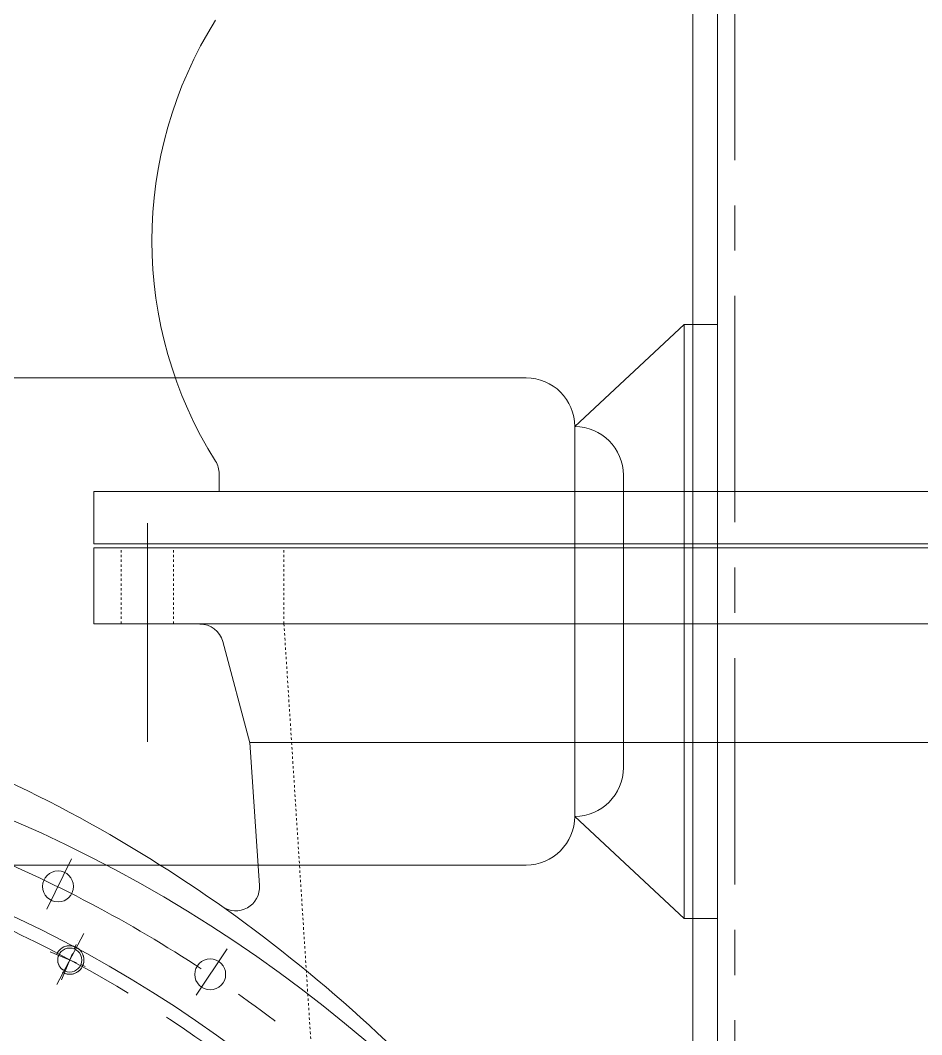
# Model space of a CAD drawing. Header units: inches. Extents: x 0 to 26418, y 0 to 20128.
# Drawn here: x 4297.5 to 4677, y 4421.6 to 4848.4 of the extents above; entities that cross this region are included whole.
import ezdxf

# ---------------------------------------------------------------- set-up
doc = ezdxf.new("R2010")
doc.units = ezdxf.units.IN
doc.header["$MEASUREMENT"] = 0
for name, pattern in [('ACAD_ISO02W100', [15, 12, -3]), ('CENTER', [50.8, 31.75, -6.35, 6.35, -6.35]), ('点画线', [18, 12, -2, 2, -2]), ('虚线', [2, 1, -1])]:
    doc.linetypes.add(name, pattern=pattern)
for name, color, linetype, lineweight in [('CAXA1', 5, 'CENTER', 5), ('中心线层', 5, 'CENTER', 5), ('细实线层', 7, 'Continuous', 5), ('虚线层', 6, 'ACAD_ISO02W100', 5)]:
    doc.layers.add(name, color=color, linetype=linetype, lineweight=lineweight)

msp = doc.modelspace()

# ---------------------------------------------------------------- linework, layer by layer
at = {"color": 7, "lineweight": 5}
for p, q in [((4591.02, 5109.08), (4591.02, 4109.08)), ((4580.59, 4134.48), (4580.59, 5036.75)), ((4577.02, 4720.48), (4530.93, 4677.48)), ((4591.02, 4720.48), (4577.02, 4720.48)), ((4577.02, 4470.48), (4577.02, 4720.48)), ((4510.43, 4697.98), (4281.12, 4697.98)), ((4530.93, 4513.48), (4530.93, 4677.48)), ((4381.23, 4657.59), (4381.23, 4650.18)), ((4551.43, 4533.98), (4551.43, 4656.98)), ((4868.51, 4650.18), (4328.51, 4650.18)), ((4328.51, 4650.18), (4328.51, 4628.18)), ((4868.51, 4628.18), (4328.51, 4628.18)), ((4328.51, 4626.52), (4868.51, 4626.52)), ((4328.51, 4594.52), (4328.51, 4626.52)), ((4328.51, 4626.52), (4868.51, 4626.52)), ((4328.51, 4594.52), (4868.51, 4594.52)), ((4394.16, 4544.41), (4382.75, 4587)), ((4398.19, 4484.39), (4394.16, 4544.52)), ((4394.16, 4544.52), (4802.45, 4544.52)), ((4577.02, 4470.48), (4530.93, 4513.48)), ((4510.43, 4492.98), (4281.12, 4492.98)), ((4591.02, 4470.48), (4577.02, 4470.48)), ((4313.57, 4456.68), (4313.39, 4456.42)), ((4313.77, 4456.92), (4313.57, 4456.68)), ((4313.98, 4457.15), (4313.77, 4456.92)), ((4314.2, 4457.38), (4313.98, 4457.15)), ((4314.44, 4457.59), (4314.2, 4457.38)), ((4314.68, 4457.78), (4314.44, 4457.59)), ((4314.93, 4457.97), (4314.68, 4457.78)), ((4315.2, 4458.14), (4314.93, 4457.97)), ((4315.47, 4458.3), (4315.2, 4458.14)), ((4315.75, 4458.44), (4315.47, 4458.3)), ((4316.04, 4458.57), (4315.75, 4458.44)), ((4316.33, 4458.68), (4316.04, 4458.57)), ((4316.63, 4458.78), (4316.33, 4458.68)), ((4316.93, 4458.86), (4316.63, 4458.78)), ((4317.24, 4458.92), (4316.93, 4458.86)), ((4317.55, 4458.97), (4317.24, 4458.92)), ((4317.86, 4459.01), (4317.55, 4458.97)), ((4318.18, 4459.02), (4317.86, 4459.01)), ((4318.49, 4459.02), (4318.18, 4459.02)), ((4318.8, 4459.01), (4318.49, 4459.02)), ((4319.12, 4458.97), (4318.8, 4459.01)), ((4319.43, 4458.92), (4319.12, 4458.97)), ((4319.73, 4458.86), (4319.43, 4458.92)), ((4320.04, 4458.78), (4319.73, 4458.86)), ((4320.34, 4458.68), (4320.04, 4458.78)), ((4320.63, 4458.57), (4320.34, 4458.68)), ((4320.92, 4458.44), (4320.63, 4458.57)), ((4321.2, 4458.3), (4320.92, 4458.44)), ((4321.47, 4458.14), (4321.2, 4458.3)), ((4321.73, 4457.97), (4321.47, 4458.14)), ((4321.99, 4457.78), (4321.73, 4457.97)), ((4322.23, 4457.59), (4321.99, 4457.78)), ((4322.46, 4457.38), (4322.23, 4457.59)), ((4322.68, 4457.15), (4322.46, 4457.38)), ((4322.89, 4456.92), (4322.68, 4457.15)), ((4323.09, 4456.68), (4322.89, 4456.92)), ((4323.28, 4456.42), (4323.09, 4456.68)), ((4312.92, 4455.61), (4312.79, 4455.32)), ((4312.79, 4455.32), (4312.79, 4455.32)), ((4312.79, 4455.32), (4313.66, 4454.96)), ((4313.06, 4455.89), (4312.92, 4455.61)), ((4313.22, 4456.16), (4313.06, 4455.89)), ((4313.39, 4456.42), (4313.22, 4456.16)), ((4313.3, 4453.42), (4313.28, 4453.16)), ((4313.28, 4453.16), (4313.28, 4452.89)), ((4313.28, 4452.89), (4313.3, 4452.63)), ((4313.32, 4453.68), (4313.3, 4453.42)), ((4313.3, 4452.63), (4313.32, 4452.36)), ((4313.36, 4453.94), (4313.32, 4453.68)), ((4313.32, 4452.36), (4313.36, 4452.1)), ((4313.42, 4454.2), (4313.36, 4453.94)), ((4313.49, 4454.46), (4313.42, 4454.2)), ((4313.57, 4454.71), (4313.49, 4454.46)), ((4313.66, 4454.96), (4313.57, 4454.71)), ((4313.66, 4454.96), (4313.66, 4454.96)), ((4323.45, 4456.16), (4323.28, 4456.42)), ((4323.61, 4455.89), (4323.45, 4456.16)), ((4323.75, 4455.61), (4323.61, 4455.89)), ((4323.88, 4455.32), (4323.75, 4455.61)), ((4323.99, 4455.03), (4323.88, 4455.32)), ((4324.09, 4454.73), (4323.99, 4455.03)), ((4324.17, 4454.42), (4324.09, 4454.73)), ((4324.23, 4454.12), (4324.17, 4454.42)), ((4324.28, 4453.81), (4324.23, 4454.12)), ((4324.23, 4451.93), (4324.28, 4452.24)), ((4324.31, 4453.49), (4324.28, 4453.81)), ((4324.28, 4452.24), (4324.31, 4452.55)), ((4324.33, 4453.18), (4324.31, 4453.49)), ((4324.31, 4452.55), (4324.33, 4452.87)), ((4324.33, 4452.87), (4324.33, 4453.18)), ((4313.36, 4452.1), (4313.42, 4451.84)), ((4313.42, 4451.84), (4313.49, 4451.59)), ((4313.49, 4451.59), (4313.57, 4451.34)), ((4313.57, 4451.34), (4313.66, 4451.09)), ((4313.66, 4451.09), (4313.77, 4450.85)), ((4313.77, 4450.85), (4313.89, 4450.61)), ((4313.89, 4450.61), (4314.02, 4450.38)), ((4314.02, 4450.38), (4314.17, 4450.16)), ((4314.17, 4450.16), (4314.32, 4449.95)), ((4314.32, 4449.95), (4314.49, 4449.74)), ((4314.49, 4449.74), (4314.67, 4449.55)), ((4314.67, 4449.55), (4314.85, 4449.36)), ((4314.85, 4449.36), (4315.05, 4449.18)), ((4315.05, 4449.18), (4315.26, 4449.02)), ((4315.26, 4449.02), (4315.47, 4448.86)), ((4315.47, 4448.86), (4315.69, 4448.72)), ((4315.69, 4448.72), (4315.92, 4448.58)), ((4315.92, 4448.58), (4316.16, 4448.46)), ((4316.4, 4448.36), (4316.04, 4447.48)), ((4316.16, 4448.46), (4316.4, 4448.36)), ((4316.4, 4448.36), (4316.4, 4448.36)), ((4321.2, 4447.75), (4321.47, 4447.91)), ((4321.47, 4447.91), (4321.73, 4448.08)), ((4321.73, 4448.08), (4321.99, 4448.26)), ((4321.99, 4448.26), (4322.23, 4448.46)), ((4322.23, 4448.46), (4322.46, 4448.67)), ((4322.46, 4448.67), (4322.68, 4448.89)), ((4322.68, 4448.89), (4322.89, 4449.13)), ((4322.89, 4449.13), (4323.09, 4449.37)), ((4323.09, 4449.37), (4323.28, 4449.63)), ((4323.28, 4449.63), (4323.45, 4449.89)), ((4323.45, 4449.89), (4323.61, 4450.16)), ((4323.61, 4450.16), (4323.75, 4450.44)), ((4323.75, 4450.44), (4323.88, 4450.73)), ((4323.88, 4450.73), (4323.99, 4451.02)), ((4323.88, 4450.73), (4323.88, 4450.73)), ((4323.99, 4451.02), (4324.09, 4451.32)), ((4324.09, 4451.32), (4324.17, 4451.62)), ((4324.17, 4451.62), (4324.23, 4451.93)), ((4316.04, 4447.48), (4316.04, 4447.48)), ((4316.04, 4447.48), (4316.33, 4447.37)), ((4316.33, 4447.37), (4316.63, 4447.27)), ((4316.63, 4447.27), (4316.93, 4447.19)), ((4316.93, 4447.19), (4317.24, 4447.12)), ((4317.24, 4447.12), (4317.55, 4447.07)), ((4317.55, 4447.07), (4317.86, 4447.04)), ((4317.86, 4447.04), (4318.18, 4447.03)), ((4318.18, 4447.03), (4318.49, 4447.03)), ((4318.49, 4447.03), (4318.8, 4447.04)), ((4318.8, 4447.04), (4319.12, 4447.07)), ((4319.12, 4447.07), (4319.43, 4447.12)), ((4319.43, 4447.12), (4319.73, 4447.19)), ((4319.73, 4447.19), (4320.04, 4447.27)), ((4320.04, 4447.27), (4320.34, 4447.37)), ((4320.34, 4447.37), (4320.63, 4447.48)), ((4320.63, 4447.48), (4320.92, 4447.61)), ((4320.92, 4447.61), (4321.2, 4447.75))]:
    msp.add_line(p, q, dxfattribs=at)
for centre, radius in [((4313.41, 4483.98), 6.5), ((4318.33, 4453.02), 5.05), ((4377.47, 4446.99), 6.5)]:
    msp.add_circle(centre, radius, dxfattribs=at)
for centre, radius, start, end in [((4527.12, 4755.68), 174.19, 147.8211, 212.1789), ((4510.43, 4677.48), 20.5, 0, 90), ((4530.93, 4656.98), 20.5, 0, 90), ((4371.23, 4657.59), 10, 0, 32.1789), ((4373.09, 4584.41), 10, 15, 90), ((4063.78, 3976.79), 582.5, 301.35579, 238.58501), ((4530.93, 4533.98), 20.5, 270, 0), ((4063.25, 3976.79), 546, 303.5084, 236.556), ((4510.43, 4513.48), 20.5, 270, 0), ((4388.22, 4483.72), 10, 234.7508, 3.8417)]:
    msp.add_arc(centre, radius, start, end, dxfattribs=at)
msp.add_open_spline([(4478.58, 4391.59), (4443.49, 4429.16), (4363.33, 4496.48), (4220.7, 4564.04), (4063.25, 4591.2), (3902.94, 4574.79), (3750.86, 4517.6), (3617.58, 4422.13), (3512.8, 4294.15), (3444.25, 4142.25), (3415.61, 3976.34), (3435.07, 3807.87), (3495.96, 3648.67), (3597.19, 3509.91), (3731.64, 3401.31), (3890.72, 3330.93), (4063.7, 3303.42), (4238.96, 3322.51), (4404.48, 3386.32), (4548.54, 3491.77), (4661.39, 3631.55), (4734.59, 3796.86), (4752.87, 3916.58), (4754.54, 3976.52)], degree=3, knots=[0, 0, 0, 0, 6187.666026, 12450.355458, 18783.77638, 25175.55398, 31622.065679, 38124.713595, 44683.237858, 51298.550922, 57973.870728, 64697.019294, 71462.748657, 78273.501796, 85129.278897, 92030.080145, 98977.285843, 105969.701152, 113006.622999, 120087.951186, 127214.495945, 134386.492849, 141603.663266, 141603.663266, 141603.663266, 141603.663266], dxfattribs=at)
at = {"layer": 'CAXA1', "linetype": 'CENTER', "lineweight": 5, "ltscale": 3}
for p, q in [((4598.39, 4332.41), (4598.39, 7076.24)), ((4351.01, 4544.87), (4351.01, 4636.82)), ((4308.71, 4474.46), (4319.1, 4495.53)), ((4312.86, 4442.78), (4324.28, 4464.14)), ((4371.57, 4438.17), (4384.62, 4457.7))]:
    msp.add_line(p, q, dxfattribs=at)
for radius in [565, 540]:
    msp.add_circle((4063.78, 3976.79), radius, dxfattribs=at)
at = {"layer": '中心线层', "color": 7, "linetype": '点画线', "lineweight": 5}
for p, q in [((4314.89, 4444.71), (4321.78, 4461.34)), ((4310.02, 4456.47), (4326.65, 4449.58))]:
    msp.add_line(p, q, dxfattribs=at)
at = {"layer": '细实线层', "color": 7, "lineweight": 5}
msp.add_arc((4318.33, 4453.02), 6, 237.5, 157.5, dxfattribs=at)
at = {"layer": '虚线层', "color": 7, "linetype": '虚线', "lineweight": 5}
for p, q in [((4340.01, 4594.52), (4340.01, 4626.52)), ((4362.01, 4594.52), (4362.01, 4626.52)), ((4408.51, 4594.52), (4408.51, 4626.52)), ((4425.04, 4338.05), (4408.51, 4594.52))]:
    msp.add_line(p, q, dxfattribs=at)

doc.saveas('drawing.dxf')
